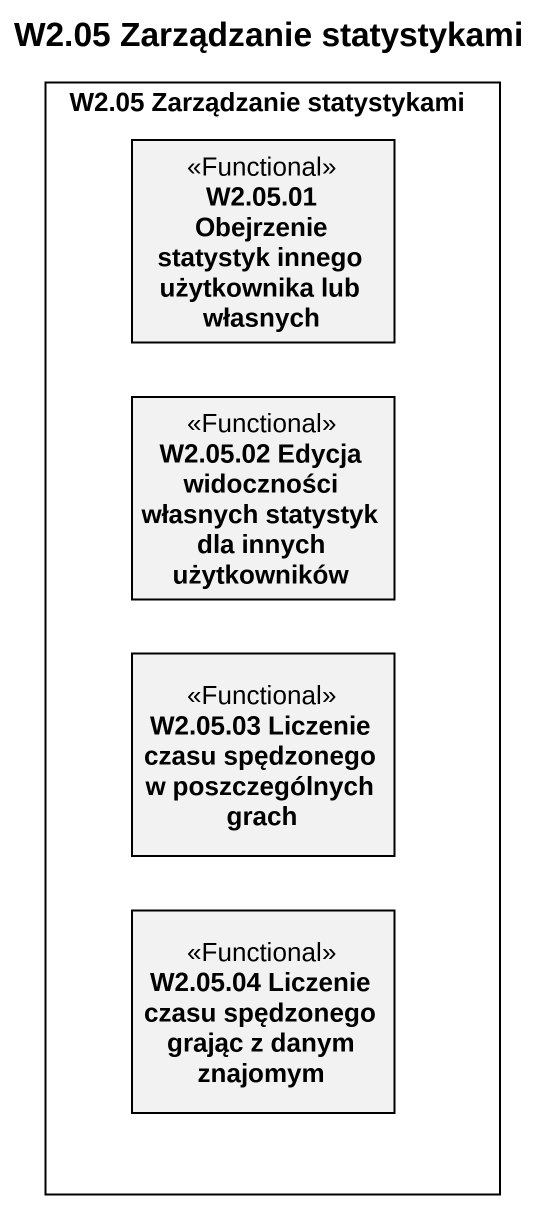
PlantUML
@startuml
title W2.05 Zarządzanie statystykami
hide circle
hide empty members
rectangle "W2.05 Zarządzanie statystykami" as W2_05_Zarządzanie {
  class "W2.05.01 Obejrzenie statystyk innego użytkownika lub własnych" as W2_05_01_Obejrzenie <<Functional>>
  class "W2.05.02 Edycja widoczności własnych statystyk dla innych użytkowników" as W2_05_02_Edycja_widoczności <<Functional>>
  class "W2.05.03 Liczenie czasu spędzonego w poszczególnych grach" as W2_05_03_Liczenie_czasu <<Functional>>
  class "W2.05.04 Liczenie czasu spędzonego grając z danym znajomym" as W2_05_04_Liczenie_czasu <<Functional>>
}
@enduml
